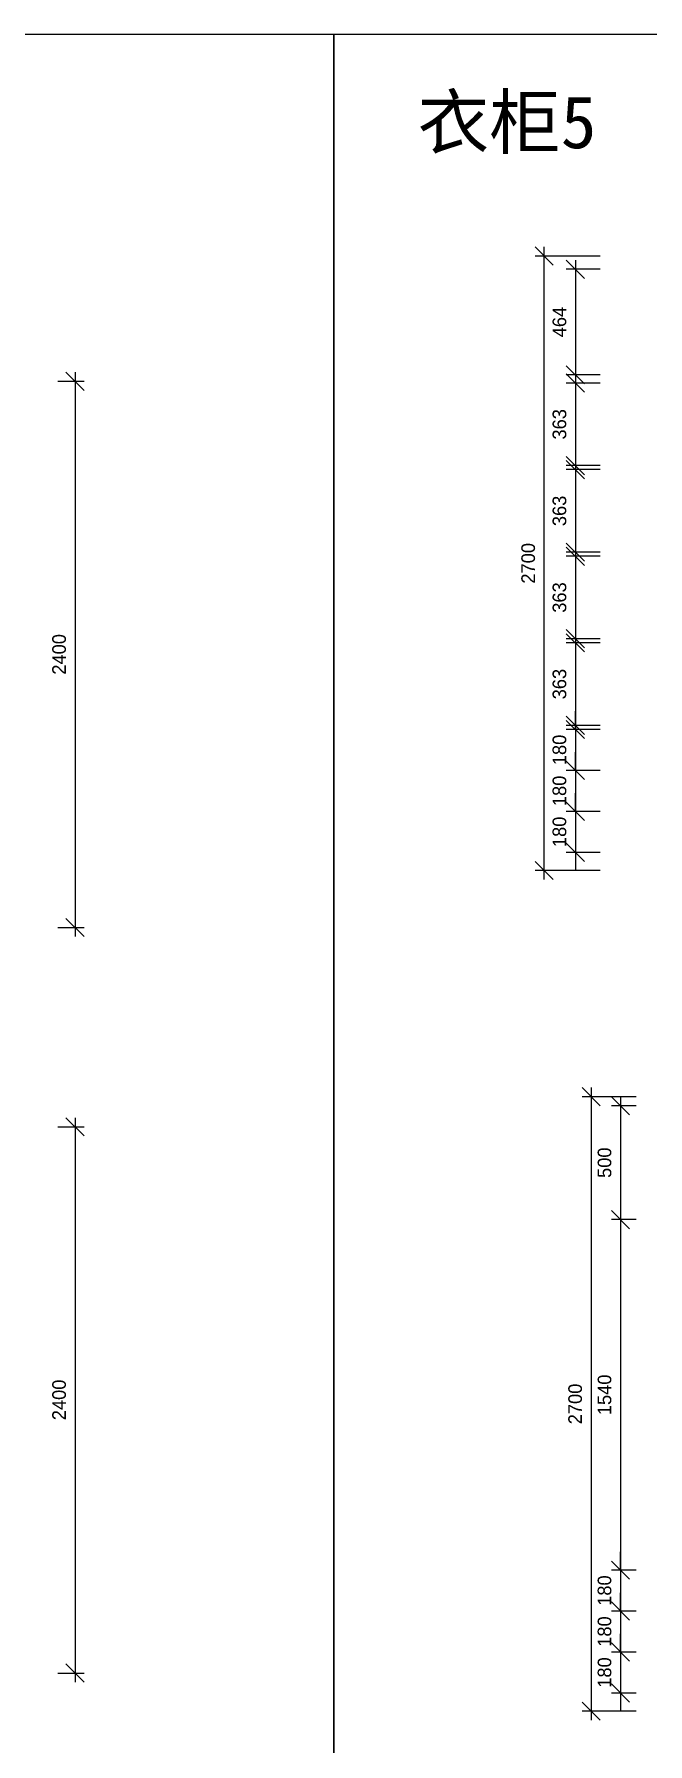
# Model space of a CAD drawing. Header units: millimetres. Extents: x 24776 to 57176, y -19492 to 15017.
# Drawn here: x 49379 to 52075, y 5332 to 12844 of the extents above; entities that cross this region are included whole.
import ezdxf

# ---------------------------------------------------------------- set-up
doc = ezdxf.new("R2010")
doc.units = ezdxf.units.MM
doc.header["$PDMODE"] = 3
doc.layers.add('ID-furniture', color=7, linetype='Continuous')
doc.styles.add('ARIAL', font='simhei.ttf')
doc.styles.add('RomanS', font='')
doc.styles.get('RomanS').set_extended_font_data('YouYuan')
doc.dimstyles.new('SC40', dxfattribs={"dimtxt": 60, "dimasz": 80, "dimexe": 40, "dimexo": 40, "dimgap": 40, "dimtad": 1, "dimdec": 0, "dimzin": 0, "dimdsep": 46, "dimtxsty": 'RomanS', "dimblk": 'OBLIQUE', "dimcen": 0, "dimdle": 40, "dimclrd": 9, "dimclre": 9, "dimclrt": 4, "dimadec": 0, "dimazin": 0, "dimtfac": 1, "dimtdec": 0, "dimtix": 1, "dimtmove": 2, "dimatfit": 1, "dimldrblk": 'DOT', "dimfxl": 1, "dimtolj": 1, "dimtzin": 0, "dimlwd": -1, "dimlwe": -1, "dimarcsym": 0})

# ---------------------------------------------------------------- blocks, each defined once
blk = doc.blocks.new('_Oblique')
at = {"color": 0, "linetype": 'ByBlock', "lineweight": -2}
blk.add_line((-0.5, -0.5), (0.5, 0.5), dxfattribs=at)
blk = doc.blocks.new('*D123')
at = {"color": 9, "transparency": 16777216}
for p, q in [((49483.2, 8043.5), (49598.8, 8043.5)), ((49558.8, 8083.5), (49558.8, 5603.5)), ((49483.2, 5643.5), (49598.8, 5643.5))]:
    blk.add_line(p, q, dxfattribs=at)
at = {"layer": 'Defpoints', "color": 0, "transparency": 16777216}
for p in [(49443.2, 8043.5), (49443.2, 5643.5), (49558.8, 5643.5)]:
    blk.add_point(p, dxfattribs=at)
at = {"color": 9, "transparency": 16777216, "xscale": 80, "yscale": 80, "zscale": 80}
for p, rotation in [((49558.8, 8043.5), 90), ((49558.8, 5643.5), 270)]:
    blk.add_blockref('_Oblique', p, dxfattribs=dict(at, rotation=rotation))
at = {"color": 4, "transparency": 16777216, "insert": (49488.8, 6843.5), "char_height": 60, "attachment_point": 5, "rotation": 90, "style": 'RomanS'}
blk.add_mtext('\\A1;2400', dxfattribs=at)
blk = doc.blocks.new('_Dot')
at = {"color": 0, "linetype": 'ByBlock', "lineweight": -2}
blk.add_line((-0.5, 0), (-1, 0), dxfattribs=at)
at = {"color": 0, "linetype": 'ByBlock', "const_width": 0.5}
blk.add_lwpolyline([(-0.25, 0, 1), (0.25, 0, 1)], format="xyb", close=True, dxfattribs=at)
blk = doc.blocks.new('*D134')
at = {"color": 9, "transparency": 16777216}
for p, q in [((49558.8, 11359.3), (49558.8, 8879.3)), ((49483.2, 11319.3), (49598.8, 11319.3)), ((49483.2, 8919.3), (49598.8, 8919.3))]:
    blk.add_line(p, q, dxfattribs=at)
at = {"layer": 'Defpoints', "color": 0, "transparency": 16777216}
for p in [(49443.2, 11319.3), (49443.2, 8919.3), (49558.8, 8919.3)]:
    blk.add_point(p, dxfattribs=at)
at = {"color": 9, "transparency": 16777216, "xscale": 80, "yscale": 80, "zscale": 80}
for p, rotation in [((49558.8, 11319.3), 90), ((49558.8, 8919.3), 270)]:
    blk.add_blockref('_Oblique', p, dxfattribs=dict(at, rotation=rotation))
at = {"color": 4, "transparency": 16777216, "insert": (49488.8, 10119.3), "char_height": 60, "attachment_point": 5, "rotation": 90, "style": 'RomanS'}
blk.add_mtext('\\A1;2400', dxfattribs=at)
blk = doc.blocks.new('*D152')
at = {"color": 9, "transparency": 16777216}
for p, q in [((51826.5, 8215.7), (51826.5, 5435.7)), ((52024.1, 8175.7), (51786.5, 8175.7)), ((52024.1, 5475.7), (51786.5, 5475.7))]:
    blk.add_line(p, q, dxfattribs=at)
at = {"layer": 'Defpoints', "color": 0, "transparency": 16777216}
for p in [(52064.1, 8175.7), (51826.5, 5475.7), (52064.1, 5475.7)]:
    blk.add_point(p, dxfattribs=at)
at = {"color": 9, "transparency": 16777216, "xscale": 80, "yscale": 80, "zscale": 80}
for p, rotation in [((51826.5, 8175.7), 90), ((51826.5, 5475.7), 270)]:
    blk.add_blockref('_Oblique', p, dxfattribs=dict(at, rotation=rotation))
at = {"color": 4, "transparency": 16777216, "insert": (51756.5, 6825.7), "char_height": 60, "attachment_point": 5, "rotation": 90, "style": 'RomanS'}
blk.add_mtext('\\A1;2700', dxfattribs=at)
blk = doc.blocks.new('*D153')
at = {"color": 9, "transparency": 16777216}
for p, q in [((52024.1, 8135.7), (51915.5, 8135.7)), ((51955.5, 8175.7), (51955.5, 7595.7)), ((52024.1, 7635.7), (51915.5, 7635.7))]:
    blk.add_line(p, q, dxfattribs=at)
at = {"layer": 'Defpoints', "color": 0, "transparency": 16777216}
for p in [(52064.1, 8135.7), (51955.5, 7635.7), (52064.1, 7635.7)]:
    blk.add_point(p, dxfattribs=at)
at = {"color": 9, "transparency": 16777216, "xscale": 80, "yscale": 80, "zscale": 80}
for p, rotation in [((51955.5, 8135.7), 90), ((51955.5, 7635.7), 270)]:
    blk.add_blockref('_Oblique', p, dxfattribs=dict(at, rotation=rotation))
at = {"color": 4, "transparency": 16777216, "insert": (51885.5, 7885.7), "char_height": 60, "attachment_point": 5, "rotation": 90, "style": 'RomanS'}
blk.add_mtext('\\A1;500', dxfattribs=at)
blk = doc.blocks.new('*D154')
at = {"color": 9, "transparency": 16777216}
for p, q in [((51955.5, 7675.7), (51955.5, 6055.7)), ((52024.1, 7635.7), (51915.5, 7635.7)), ((52024.1, 6095.7), (51915.5, 6095.7))]:
    blk.add_line(p, q, dxfattribs=at)
at = {"layer": 'Defpoints', "color": 0, "transparency": 16777216}
for p in [(52064.1, 7635.7), (51955.5, 6095.7), (52064.1, 6095.7)]:
    blk.add_point(p, dxfattribs=at)
at = {"color": 9, "transparency": 16777216, "xscale": 80, "yscale": 80, "zscale": 80}
for p, rotation in [((51955.5, 7635.7), 90), ((51955.5, 6095.7), 270)]:
    blk.add_blockref('_Oblique', p, dxfattribs=dict(at, rotation=rotation))
at = {"color": 4, "transparency": 16777216, "insert": (51885.5, 6865.7), "char_height": 60, "attachment_point": 5, "rotation": 90, "style": 'RomanS'}
blk.add_mtext('\\A1;1540', dxfattribs=at)
blk = doc.blocks.new('*D155')
at = {"color": 9, "transparency": 16777216}
for p, q in [((51955.5, 6095.7), (51955.5, 6175.7)), ((52024.1, 6095.7), (51915.5, 6095.7)), ((51955.5, 6095.7), (51955.5, 5915.7)), ((52024.1, 5915.7), (51915.5, 5915.7)), ((51955.5, 5915.7), (51955.5, 5835.7))]:
    blk.add_line(p, q, dxfattribs=at)
at = {"layer": 'Defpoints', "color": 0, "transparency": 16777216}
for p in [(52064.1, 6095.7), (51955.5, 5915.7), (52064.1, 5915.7)]:
    blk.add_point(p, dxfattribs=at)
at = {"color": 9, "transparency": 16777216, "xscale": 80, "yscale": 80, "zscale": 80}
for p, rotation in [((51955.5, 6095.7), 270), ((51955.5, 5915.7), 90)]:
    blk.add_blockref('_Oblique', p, dxfattribs=dict(at, rotation=rotation))
at = {"color": 4, "transparency": 16777216, "insert": (51885.5, 6005.7), "char_height": 60, "attachment_point": 5, "rotation": 90, "style": 'RomanS'}
blk.add_mtext('\\A1;180', dxfattribs=at)
blk = doc.blocks.new('*D156')
at = {"color": 9, "transparency": 16777216}
for p, q in [((51955.5, 5915.7), (51955.5, 5995.7)), ((52024.1, 5915.7), (51915.5, 5915.7)), ((51955.5, 5915.7), (51955.5, 5735.7)), ((52024.1, 5735.7), (51915.5, 5735.7)), ((51955.5, 5735.7), (51955.5, 5655.7))]:
    blk.add_line(p, q, dxfattribs=at)
at = {"layer": 'Defpoints', "color": 0, "transparency": 16777216}
for p in [(52064.1, 5915.7), (51955.5, 5735.7), (52064.1, 5735.7)]:
    blk.add_point(p, dxfattribs=at)
at = {"color": 9, "transparency": 16777216, "xscale": 80, "yscale": 80, "zscale": 80}
for p, rotation in [((51955.5, 5915.7), 270), ((51955.5, 5735.7), 90)]:
    blk.add_blockref('_Oblique', p, dxfattribs=dict(at, rotation=rotation))
at = {"color": 4, "transparency": 16777216, "insert": (51885.5, 5825.7), "char_height": 60, "attachment_point": 5, "rotation": 90, "style": 'RomanS'}
blk.add_mtext('\\A1;180', dxfattribs=at)
blk = doc.blocks.new('*D157')
at = {"color": 9, "transparency": 16777216}
for p, q in [((51955.5, 5735.7), (51955.5, 5815.7)), ((52024.1, 5735.7), (51915.5, 5735.7)), ((51955.5, 5735.7), (51955.5, 5555.7)), ((52024.1, 5555.7), (51915.5, 5555.7)), ((51955.5, 5555.7), (51955.5, 5475.7))]:
    blk.add_line(p, q, dxfattribs=at)
at = {"layer": 'Defpoints', "color": 0, "transparency": 16777216}
for p in [(52064.1, 5735.7), (51955.5, 5555.7), (52064.1, 5555.7)]:
    blk.add_point(p, dxfattribs=at)
at = {"color": 9, "transparency": 16777216, "xscale": 80, "yscale": 80, "zscale": 80}
for p, rotation in [((51955.5, 5735.7), 270), ((51955.5, 5555.7), 90)]:
    blk.add_blockref('_Oblique', p, dxfattribs=dict(at, rotation=rotation))
at = {"color": 4, "transparency": 16777216, "insert": (51885.5, 5645.7), "char_height": 60, "attachment_point": 5, "rotation": 90, "style": 'RomanS'}
blk.add_mtext('\\A1;180', dxfattribs=at)
blk = doc.blocks.new('*D168')
at = {"color": 9, "transparency": 16777216}
for p, q in [((51865.5, 11869.4), (51580.1, 11869.4)), ((51620.1, 9129.4), (51620.1, 11909.4)), ((51865.5, 9169.4), (51580.1, 9169.4))]:
    blk.add_line(p, q, dxfattribs=at)
at = {"layer": 'Defpoints', "color": 0, "transparency": 16777216}
for p in [(51620.1, 11869.4), (51905.5, 11869.4), (51905.5, 9169.4)]:
    blk.add_point(p, dxfattribs=at)
at = {"color": 9, "transparency": 16777216, "xscale": 80, "yscale": 80, "zscale": 80}
for p, rotation in [((51620.1, 11869.4), 90), ((51620.1, 9169.4), 270)]:
    blk.add_blockref('_Oblique', p, dxfattribs=dict(at, rotation=rotation))
at = {"color": 4, "transparency": 16777216, "insert": (51550.1, 10519.4), "char_height": 60, "attachment_point": 5, "rotation": 90, "style": 'RomanS'}
blk.add_mtext('\\A1;2700', dxfattribs=at)
blk = doc.blocks.new('*D169')
at = {"color": 9, "transparency": 16777216}
for p, q in [((51865.5, 11811.4), (51717.4, 11811.4)), ((51757.4, 11851.4), (51757.4, 11307.4)), ((51865.5, 11347.4), (51717.4, 11347.4))]:
    blk.add_line(p, q, dxfattribs=at)
at = {"layer": 'Defpoints', "color": 0, "transparency": 16777216}
for p in [(51905.5, 11811.4), (51757.4, 11347.4), (51905.5, 11347.4)]:
    blk.add_point(p, dxfattribs=at)
at = {"color": 9, "transparency": 16777216, "xscale": 80, "yscale": 80, "zscale": 80}
for p, rotation in [((51757.4, 11811.4), 90), ((51757.4, 11347.4), 270)]:
    blk.add_blockref('_Oblique', p, dxfattribs=dict(at, rotation=rotation))
at = {"color": 4, "transparency": 16777216, "insert": (51687.4, 11579.4), "char_height": 60, "attachment_point": 5, "rotation": 90, "style": 'RomanS'}
blk.add_mtext('\\A1;464', dxfattribs=at)
blk = doc.blocks.new('*D170')
at = {"color": 9, "transparency": 16777216}
for p, q in [((51757.4, 11351.4), (51757.4, 10908.9)), ((51865.5, 11311.4), (51717.4, 11311.4)), ((51865.5, 10948.9), (51717.4, 10948.9))]:
    blk.add_line(p, q, dxfattribs=at)
at = {"layer": 'Defpoints', "color": 0, "transparency": 16777216}
for p in [(51905.5, 11311.4), (51757.4, 10948.9), (51905.5, 10948.9)]:
    blk.add_point(p, dxfattribs=at)
at = {"color": 9, "transparency": 16777216, "xscale": 80, "yscale": 80, "zscale": 80}
for p, rotation in [((51757.4, 11311.4), 90), ((51757.4, 10948.9), 270)]:
    blk.add_blockref('_Oblique', p, dxfattribs=dict(at, rotation=rotation))
at = {"color": 4, "transparency": 16777216, "insert": (51687.4, 11130.2), "char_height": 60, "attachment_point": 5, "rotation": 90, "style": 'RomanS'}
blk.add_mtext('\\A1;363', dxfattribs=at)
blk = doc.blocks.new('*D171')
at = {"color": 9, "transparency": 16777216}
for p, q in [((51757.4, 10970.9), (51757.4, 10528.4)), ((51865.5, 10930.9), (51717.4, 10930.9)), ((51865.5, 10568.4), (51717.4, 10568.4))]:
    blk.add_line(p, q, dxfattribs=at)
at = {"layer": 'Defpoints', "color": 0, "transparency": 16777216}
for p in [(51905.5, 10930.9), (51757.4, 10568.4), (51905.5, 10568.4)]:
    blk.add_point(p, dxfattribs=at)
at = {"color": 9, "transparency": 16777216, "xscale": 80, "yscale": 80, "zscale": 80}
for p, rotation in [((51757.4, 10930.9), 90), ((51757.4, 10568.4), 270)]:
    blk.add_blockref('_Oblique', p, dxfattribs=dict(at, rotation=rotation))
at = {"color": 4, "transparency": 16777216, "insert": (51687.4, 10749.7), "char_height": 60, "attachment_point": 5, "rotation": 90, "style": 'RomanS'}
blk.add_mtext('\\A1;363', dxfattribs=at)
blk = doc.blocks.new('*D172')
at = {"color": 9, "transparency": 16777216}
for p, q in [((51865.5, 10550.4), (51717.4, 10550.4)), ((51757.4, 10590.4), (51757.4, 10147.9)), ((51865.5, 10187.9), (51717.4, 10187.9))]:
    blk.add_line(p, q, dxfattribs=at)
at = {"layer": 'Defpoints', "color": 0, "transparency": 16777216}
for p in [(51905.5, 10550.4), (51757.4, 10187.9), (51905.5, 10187.9)]:
    blk.add_point(p, dxfattribs=at)
at = {"color": 9, "transparency": 16777216, "xscale": 80, "yscale": 80, "zscale": 80}
for p, rotation in [((51757.4, 10550.4), 90), ((51757.4, 10187.9), 270)]:
    blk.add_blockref('_Oblique', p, dxfattribs=dict(at, rotation=rotation))
at = {"color": 4, "transparency": 16777216, "insert": (51687.4, 10369.2), "char_height": 60, "attachment_point": 5, "rotation": 90, "style": 'RomanS'}
blk.add_mtext('\\A1;363', dxfattribs=at)
blk = doc.blocks.new('*D173')
at = {"color": 9, "transparency": 16777216}
for p, q in [((51865.5, 10169.9), (51717.4, 10169.9)), ((51757.4, 10209.9), (51757.4, 9767.4)), ((51865.5, 9807.4), (51717.4, 9807.4))]:
    blk.add_line(p, q, dxfattribs=at)
at = {"layer": 'Defpoints', "color": 0, "transparency": 16777216}
for p in [(51905.5, 10169.9), (51757.4, 9807.4), (51905.5, 9807.4)]:
    blk.add_point(p, dxfattribs=at)
at = {"color": 9, "transparency": 16777216, "xscale": 80, "yscale": 80, "zscale": 80}
for p, rotation in [((51757.4, 10169.9), 90), ((51757.4, 9807.4), 270)]:
    blk.add_blockref('_Oblique', p, dxfattribs=dict(at, rotation=rotation))
at = {"color": 4, "transparency": 16777216, "insert": (51687.4, 9988.7), "char_height": 60, "attachment_point": 5, "rotation": 90, "style": 'RomanS'}
blk.add_mtext('\\A1;363', dxfattribs=at)
blk = doc.blocks.new('*D174')
at = {"color": 9, "transparency": 16777216}
for p, q in [((51757.4, 9789.4), (51757.4, 9869.4)), ((51865.5, 9789.4), (51717.4, 9789.4)), ((51757.4, 9789.4), (51757.4, 9609.4)), ((51865.5, 9609.4), (51717.4, 9609.4)), ((51757.4, 9609.4), (51757.4, 9529.4))]:
    blk.add_line(p, q, dxfattribs=at)
at = {"layer": 'Defpoints', "color": 0, "transparency": 16777216}
for p in [(51905.5, 9789.4), (51757.4, 9609.4), (51905.5, 9609.4)]:
    blk.add_point(p, dxfattribs=at)
at = {"color": 9, "transparency": 16777216, "xscale": 80, "yscale": 80, "zscale": 80}
for p, rotation in [((51757.4, 9789.4), 270), ((51757.4, 9609.4), 90)]:
    blk.add_blockref('_Oblique', p, dxfattribs=dict(at, rotation=rotation))
at = {"color": 4, "transparency": 16777216, "insert": (51687.4, 9699.4), "char_height": 60, "attachment_point": 5, "rotation": 90, "style": 'RomanS'}
blk.add_mtext('\\A1;180', dxfattribs=at)
blk = doc.blocks.new('*D175')
at = {"color": 9, "transparency": 16777216}
for p, q in [((51757.4, 9609.4), (51757.4, 9689.4)), ((51865.5, 9609.4), (51717.4, 9609.4)), ((51757.4, 9609.4), (51757.4, 9429.4)), ((51865.5, 9429.4), (51717.4, 9429.4)), ((51757.4, 9429.4), (51757.4, 9349.4))]:
    blk.add_line(p, q, dxfattribs=at)
at = {"layer": 'Defpoints', "color": 0, "transparency": 16777216}
for p in [(51905.5, 9609.4), (51757.4, 9429.4), (51905.5, 9429.4)]:
    blk.add_point(p, dxfattribs=at)
at = {"color": 9, "transparency": 16777216, "xscale": 80, "yscale": 80, "zscale": 80}
for p, rotation in [((51757.4, 9609.4), 270), ((51757.4, 9429.4), 90)]:
    blk.add_blockref('_Oblique', p, dxfattribs=dict(at, rotation=rotation))
at = {"color": 4, "transparency": 16777216, "insert": (51687.4, 9519.4), "char_height": 60, "attachment_point": 5, "rotation": 90, "style": 'RomanS'}
blk.add_mtext('\\A1;180', dxfattribs=at)
blk = doc.blocks.new('*D176')
at = {"color": 9, "transparency": 16777216}
for p, q in [((51757.4, 9429.4), (51757.4, 9509.4)), ((51865.5, 9429.4), (51717.4, 9429.4)), ((51757.4, 9429.4), (51757.4, 9249.4)), ((51865.5, 9249.4), (51717.4, 9249.4)), ((51757.4, 9249.4), (51757.4, 9169.4))]:
    blk.add_line(p, q, dxfattribs=at)
at = {"layer": 'Defpoints', "color": 0, "transparency": 16777216}
for p in [(51905.5, 9429.4), (51757.4, 9249.4), (51905.5, 9249.4)]:
    blk.add_point(p, dxfattribs=at)
at = {"color": 9, "transparency": 16777216, "xscale": 80, "yscale": 80, "zscale": 80}
for p, rotation in [((51757.4, 9429.4), 270), ((51757.4, 9249.4), 90)]:
    blk.add_blockref('_Oblique', p, dxfattribs=dict(at, rotation=rotation))
at = {"color": 4, "transparency": 16777216, "insert": (51687.4, 9339.4), "char_height": 60, "attachment_point": 5, "rotation": 90, "style": 'RomanS'}
blk.add_mtext('\\A1;180', dxfattribs=at)

msp = doc.modelspace()

# ---------------------------------------------------------------- linework, layer by layer
at = {"color": 250}
for points in [[(44216.3, 12844.3), (50696.3, 12844.3), (50696.3, 4589.1), (44216.3, 4589.1)], [(50696.3, 12844.3), (57176.3, 12844.3), (57176.3, 4589.1), (50696.3, 4589.1)]]:
    msp.add_lwpolyline(points, close=True, dxfattribs=at)

# ---------------------------------------------------------------- texts
at = {"layer": 'ID-furniture', "insert": (51064.5, 12573.7), "char_height": 230.4, "attachment_point": 1, "style": 'ARIAL'}
msp.add_mtext('{\\fSimSun|b0|i0|c134|p2;衣柜5}', dxfattribs=at)

# ---------------------------------------------------------------- dimensions: what is measured, and where the dimension line sits
at = {"color": 255}
for base, p1, p2, picture, middle in [((51620.1, 11869.4), (51905.5, 9169.4), (51905.5, 11869.4), '*D168', (51550.1, 10519.4)), ((51757.4, 11347.4), (51905.5, 11811.4), (51905.5, 11347.4), '*D169', (51687.4, 11579.4)), ((49558.8, 8919.3), (49443.2, 11319.3), (49443.2, 8919.3), '*D134', (49488.8, 10119.3)), ((51757.4242197, 10948.9280448), (51905.4838078, 11311.4280448), (51905.4838078, 10948.9280448), '*D170', (51687.4242197, 11130.1780448)), ((51757.4242197, 10568.4280448), (51905.4838078, 10930.9280448), (51905.4838078, 10568.4280448), '*D171', (51687.4242197, 10749.6780448)), ((51757.4242197, 10187.9280448), (51905.4838078, 10550.4280448), (51905.4838078, 10187.9280448), '*D172', (51687.4242197, 10369.1780448)), ((51757.4242197, 9807.4280448), (51905.4838078, 10169.9280448), (51905.4838078, 9807.4280448), '*D173', (51687.4242197, 9988.6780448)), ((51757.4, 9609.4), (51905.5, 9789.4), (51905.5, 9609.4), '*D174', (51687.4, 9699.4)), ((51757.4, 9429.4), (51905.5, 9609.4), (51905.5, 9429.4), '*D175', (51687.4, 9519.4)), ((51757.4, 9249.4), (51905.5, 9429.4), (51905.5, 9249.4), '*D176', (51687.4, 9339.4)), ((51826.5, 5475.7), (52064.1, 8175.7), (52064.1, 5475.7), '*D152', (51756.5, 6825.7)), ((51955.5, 7635.7), (52064.1, 8135.7), (52064.1, 7635.7), '*D153', (51885.5, 7885.7)), ((49558.8, 5643.5), (49443.2, 8043.5), (49443.2, 5643.5), '*D123', (49488.8, 6843.5)), ((51955.5, 6095.7), (52064.1, 7635.7), (52064.1, 6095.7), '*D154', (51885.5, 6865.7)), ((51955.5, 5915.7), (52064.1, 6095.7), (52064.1, 5915.7), '*D155', (51885.5, 6005.7)), ((51955.5, 5735.7), (52064.1, 5915.7), (52064.1, 5735.7), '*D156', (51885.5, 5825.7)), ((51955.5, 5555.7), (52064.1, 5735.7), (52064.1, 5555.7), '*D157', (51885.5, 5645.7))]:
    dim = msp.add_linear_dim(base=base, p1=p1, p2=p2, angle=90, dimstyle='SC40', dxfattribs=at)
    dim.commit()
    dim.dimension.update_dxf_attribs({"geometry": picture, "text_midpoint": middle})

doc.saveas('drawing.dxf')
